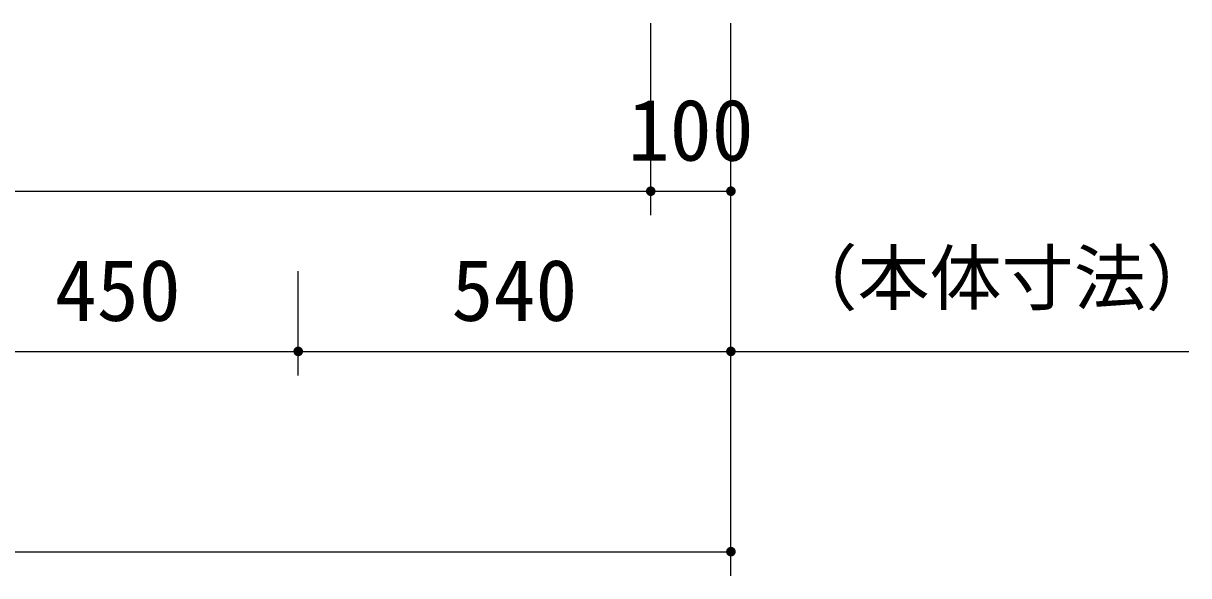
# Model space of a CAD drawing. Units: millimetres, scale not verified. Extents: x -8910 to 8910, y -6308 to 6308.
# Drawn here: x -4246 to -2792, y -890 to -200 of the extents above; entities that cross this region are included whole.
import ezdxf
from ezdxf.enums import TextEntityAlignment as Align

# ---------------------------------------------------------------- set-up
doc = ezdxf.new("R2010")
doc.units = ezdxf.units.MM
doc.header["$LTSCALE"] = 30
doc.layers.add('0-1_機器', color=2, linetype='Continuous', lineweight=25)
doc.layers.add('0-9_製作', color=5, linetype='Continuous', lineweight=25)
doc.styles.add('ＭＳ ゴシック', font='')
doc.styles.get('ＭＳ ゴシック').set_extended_font_data('MS Gothic')

msp = doc.modelspace()

# ---------------------------------------------------------------- linework, layer by layer
at = {"layer": '0-1_機器'}
for p, q in [((-5862.99, -409.87), (-3462.99, -409.87)), ((-3462.99, -409.87), (-3362.99, -409.87)), ((-4353, -609.87), (-3903, -609.87)), ((-3903, -609.87), (-3362.99, -609.87))]:
    msp.add_line(p, q, dxfattribs=at)
at = {"layer": '0-9_製作', "color": 2}
for p, q in [((-3462.99, -439.87), (-3462.99, -200.26)), ((-3362.99, -439.87), (-3362.99, -200.26)), ((-3362.99, -639.87), (-3362.99, -409.87)), ((-3903, -639.87), (-3903, -509.87)), ((-3362.99, -889.87), (-3362.99, -609.87)), ((-3362.99, -609.87), (-2791.69, -609.87)), ((-5962.99, -859.87), (-3362.99, -859.87))]:
    msp.add_line(p, q, dxfattribs=at)
at = {"layer": '0-9_製作'}
for points in [[(-3468.06, -406.66), (-3462.99, -409.87), (-3468.42, -407.32)], [(-3467.62, -406.05), (-3462.99, -409.87), (-3468.06, -406.66)], [(-3467.1, -405.5), (-3462.99, -409.87), (-3467.62, -406.05)], [(-3466.52, -405.02), (-3462.99, -409.87), (-3467.1, -405.5)], [(-3465.88, -404.61), (-3462.99, -409.87), (-3466.52, -405.02)], [(-3465.2, -404.29), (-3462.99, -409.87), (-3465.88, -404.61)], [(-3464.49, -404.06), (-3462.99, -409.87), (-3465.2, -404.29)], [(-3463.75, -403.92), (-3462.99, -409.87), (-3464.49, -404.06)], [(-3462.99, -403.87), (-3462.99, -409.87), (-3463.75, -403.92)], [(-3462.99, -403.87), (-3456.99, -409.87), (-3462.99, -409.87)], [(-3462.62, -403.88), (-3456.99, -409.87), (-3462.99, -403.87)], [(-3461.87, -403.98), (-3456.99, -409.87), (-3462.62, -403.88)], [(-3461.14, -404.17), (-3456.99, -409.87), (-3461.87, -403.98)], [(-3460.44, -404.44), (-3456.99, -409.87), (-3461.14, -404.17)], [(-3459.78, -404.81), (-3456.99, -409.87), (-3460.44, -404.44)], [(-3459.17, -405.25), (-3456.99, -409.87), (-3459.78, -404.81)], [(-3458.62, -405.77), (-3456.99, -409.87), (-3459.17, -405.25)], [(-3458.14, -406.35), (-3456.99, -409.87), (-3458.62, -405.77)], [(-3457.74, -406.98), (-3456.99, -409.87), (-3458.14, -406.35)], [(-3457.41, -407.66), (-3456.99, -409.87), (-3457.74, -406.98)], [(-3368.06, -406.66), (-3362.99, -409.87), (-3368.42, -407.32)], [(-3367.62, -406.05), (-3362.99, -409.87), (-3368.06, -406.66)], [(-3367.1, -405.5), (-3362.99, -409.87), (-3367.62, -406.05)], [(-3366.52, -405.02), (-3362.99, -409.87), (-3367.1, -405.5)], [(-3365.88, -404.61), (-3362.99, -409.87), (-3366.52, -405.02)], [(-3365.2, -404.29), (-3362.99, -409.87), (-3365.88, -404.61)], [(-3364.49, -404.06), (-3362.99, -409.87), (-3365.2, -404.29)], [(-3363.75, -403.92), (-3362.99, -409.87), (-3364.49, -404.06)], [(-3362.99, -403.87), (-3362.99, -409.87), (-3363.75, -403.92)], [(-3362.99, -403.87), (-3356.99, -409.87), (-3362.99, -409.87)], [(-3362.62, -403.88), (-3356.99, -409.87), (-3362.99, -403.87)], [(-3361.87, -403.98), (-3356.99, -409.87), (-3362.62, -403.88)], [(-3361.14, -404.17), (-3356.99, -409.87), (-3361.87, -403.98)], [(-3360.44, -404.44), (-3356.99, -409.87), (-3361.14, -404.17)], [(-3359.78, -404.81), (-3356.99, -409.87), (-3360.44, -404.44)], [(-3359.17, -405.25), (-3356.99, -409.87), (-3359.78, -404.81)], [(-3358.62, -405.77), (-3356.99, -409.87), (-3359.17, -405.25)], [(-3358.14, -406.35), (-3356.99, -409.87), (-3358.62, -405.77)], [(-3357.74, -406.98), (-3356.99, -409.87), (-3358.14, -406.35)], [(-3357.41, -407.66), (-3356.99, -409.87), (-3357.74, -406.98)], [(-3468.98, -409.5), (-3462.99, -409.87), (-3468.99, -409.87)], [(-3468.99, -409.87), (-3468.8, -411.36), (-3468.95, -410.62)], [(-3462.99, -409.87), (-3468.8, -411.36), (-3468.99, -409.87)], [(-3468.89, -408.75), (-3462.99, -409.87), (-3468.98, -409.5)], [(-3468.7, -408.02), (-3462.99, -409.87), (-3468.89, -408.75)], [(-3462.99, -409.87), (-3468.57, -412.08), (-3468.8, -411.36)], [(-3468.42, -407.32), (-3462.99, -409.87), (-3468.7, -408.02)], [(-3462.99, -409.87), (-3468.25, -412.76), (-3468.57, -412.08)], [(-3462.99, -409.87), (-3467.85, -413.4), (-3468.25, -412.76)], [(-3462.99, -409.87), (-3467.37, -413.98), (-3467.85, -413.4)], [(-3462.99, -409.87), (-3466.82, -414.5), (-3467.37, -413.98)], [(-3462.99, -409.87), (-3466.21, -414.94), (-3466.82, -414.5)], [(-3462.99, -409.87), (-3465.55, -415.3), (-3466.21, -414.94)], [(-3462.99, -409.87), (-3464.85, -415.58), (-3465.55, -415.3)], [(-3462.99, -409.87), (-3464.12, -415.77), (-3464.85, -415.58)], [(-3462.99, -409.87), (-3463.37, -415.86), (-3464.12, -415.77)], [(-3462.99, -409.87), (-3462.99, -415.87), (-3463.37, -415.86)], [(-3462.99, -409.87), (-3462.24, -415.83), (-3462.99, -415.87)], [(-3456.99, -409.87), (-3462.24, -415.83), (-3462.99, -409.87)], [(-3456.99, -409.87), (-3461.5, -415.68), (-3462.24, -415.83)], [(-3456.99, -409.87), (-3460.78, -415.45), (-3461.5, -415.68)], [(-3456.99, -409.87), (-3460.1, -415.13), (-3460.78, -415.45)], [(-3456.99, -409.87), (-3459.47, -414.73), (-3460.1, -415.13)], [(-3456.99, -409.87), (-3458.89, -414.25), (-3459.47, -414.73)], [(-3456.99, -409.87), (-3458.37, -413.7), (-3458.89, -414.25)], [(-3456.99, -409.87), (-3457.93, -413.09), (-3458.37, -413.7)], [(-3456.99, -409.87), (-3457.56, -412.43), (-3457.93, -413.09)], [(-3456.99, -409.87), (-3457.29, -411.73), (-3457.56, -412.43)], [(-3457.18, -408.38), (-3456.99, -409.87), (-3457.41, -407.66)], [(-3456.99, -409.87), (-3457.1, -411), (-3457.29, -411.73)], [(-3457.04, -409.12), (-3456.99, -409.87), (-3457.18, -408.38)], [(-3456.99, -409.87), (-3457.01, -410.25), (-3457.1, -411)], [(-3368.98, -409.5), (-3362.99, -409.87), (-3368.99, -409.87)], [(-3368.99, -409.87), (-3368.8, -411.36), (-3368.95, -410.62)], [(-3362.99, -409.87), (-3368.8, -411.36), (-3368.99, -409.87)], [(-3368.89, -408.75), (-3362.99, -409.87), (-3368.98, -409.5)], [(-3368.7, -408.02), (-3362.99, -409.87), (-3368.89, -408.75)], [(-3362.99, -409.87), (-3368.57, -412.08), (-3368.8, -411.36)], [(-3368.42, -407.32), (-3362.99, -409.87), (-3368.7, -408.02)], [(-3362.99, -409.87), (-3368.25, -412.76), (-3368.57, -412.08)], [(-3362.99, -409.87), (-3367.85, -413.4), (-3368.25, -412.76)], [(-3362.99, -409.87), (-3367.37, -413.98), (-3367.85, -413.4)], [(-3362.99, -409.87), (-3366.82, -414.5), (-3367.37, -413.98)], [(-3362.99, -409.87), (-3366.21, -414.94), (-3366.82, -414.5)], [(-3362.99, -409.87), (-3365.55, -415.3), (-3366.21, -414.94)], [(-3362.99, -409.87), (-3364.85, -415.58), (-3365.55, -415.3)], [(-3362.99, -409.87), (-3364.12, -415.77), (-3364.85, -415.58)], [(-3362.99, -409.87), (-3363.37, -415.86), (-3364.12, -415.77)], [(-3362.99, -409.87), (-3362.99, -415.87), (-3363.37, -415.86)], [(-3362.99, -409.87), (-3362.24, -415.83), (-3362.99, -415.87)], [(-3356.99, -409.87), (-3362.24, -415.83), (-3362.99, -409.87)], [(-3356.99, -409.87), (-3361.5, -415.68), (-3362.24, -415.83)], [(-3356.99, -409.87), (-3360.78, -415.45), (-3361.5, -415.68)], [(-3356.99, -409.87), (-3360.1, -415.13), (-3360.78, -415.45)], [(-3356.99, -409.87), (-3359.47, -414.73), (-3360.1, -415.13)], [(-3356.99, -409.87), (-3358.89, -414.25), (-3359.47, -414.73)], [(-3356.99, -409.87), (-3358.37, -413.7), (-3358.89, -414.25)], [(-3356.99, -409.87), (-3357.93, -413.09), (-3358.37, -413.7)], [(-3356.99, -409.87), (-3357.56, -412.43), (-3357.93, -413.09)], [(-3356.99, -409.87), (-3357.29, -411.73), (-3357.56, -412.43)], [(-3357.18, -408.38), (-3356.99, -409.87), (-3357.41, -407.66)], [(-3356.99, -409.87), (-3357.1, -411), (-3357.29, -411.73)], [(-3357.04, -409.12), (-3356.99, -409.87), (-3357.18, -408.38)], [(-3356.99, -409.87), (-3357.01, -410.25), (-3357.1, -411)], [(-3908.98, -609.5), (-3903, -609.87), (-3909, -609.87)], [(-3909, -609.87), (-3908.81, -611.36), (-3908.95, -610.62)], [(-3909, -609.87), (-3908.57, -612.08), (-3908.81, -611.36)], [(-3903, -609.87), (-3908.57, -612.08), (-3909, -609.87)], [(-3908.89, -608.75), (-3903, -609.87), (-3908.98, -609.5)], [(-3908.7, -608.02), (-3903, -609.87), (-3908.89, -608.75)], [(-3908.42, -607.32), (-3903, -609.87), (-3908.7, -608.02)], [(-3903, -609.87), (-3908.25, -612.76), (-3908.57, -612.08)], [(-3908.06, -606.66), (-3903, -609.87), (-3908.42, -607.32)], [(-3903, -609.87), (-3907.85, -613.4), (-3908.25, -612.76)], [(-3907.62, -606.05), (-3903, -609.87), (-3908.06, -606.66)], [(-3903, -609.87), (-3907.37, -613.98), (-3907.85, -613.4)], [(-3907.1, -605.5), (-3903, -609.87), (-3907.62, -606.05)], [(-3903, -609.87), (-3906.82, -614.5), (-3907.37, -613.98)], [(-3906.52, -605.02), (-3903, -609.87), (-3907.1, -605.5)], [(-3903, -609.87), (-3906.21, -614.94), (-3906.82, -614.5)], [(-3905.89, -604.61), (-3903, -609.87), (-3906.52, -605.02)], [(-3903, -609.87), (-3905.55, -615.3), (-3906.21, -614.94)], [(-3905.2, -604.29), (-3903, -609.87), (-3905.89, -604.61)], [(-3903, -609.87), (-3904.85, -615.58), (-3905.55, -615.3)], [(-3904.49, -604.06), (-3903, -609.87), (-3905.2, -604.29)], [(-3903, -609.87), (-3904.12, -615.77), (-3904.85, -615.58)], [(-3903.75, -603.92), (-3903, -609.87), (-3904.49, -604.06)], [(-3903, -609.87), (-3903.37, -615.86), (-3904.12, -615.77)], [(-3903.75, -603.92), (-3903, -603.87), (-3903, -609.87)], [(-3903, -609.87), (-3903, -615.87), (-3903.37, -615.86)], [(-3903, -603.87), (-3897, -609.87), (-3903, -609.87)], [(-3902.62, -603.88), (-3897, -609.87), (-3903, -603.87)], [(-3903, -609.87), (-3902.24, -615.83), (-3903, -615.87)], [(-3903, -609.87), (-3901.5, -615.68), (-3902.24, -615.83)], [(-3897, -609.87), (-3901.5, -615.68), (-3903, -609.87)], [(-3901.87, -603.98), (-3897, -609.87), (-3902.62, -603.88)], [(-3901.14, -604.17), (-3897, -609.87), (-3901.87, -603.98)], [(-3897, -609.87), (-3900.79, -615.45), (-3901.5, -615.68)], [(-3900.44, -604.44), (-3897, -609.87), (-3901.14, -604.17)], [(-3897, -609.87), (-3900.1, -615.13), (-3900.79, -615.45)], [(-3899.78, -604.81), (-3897, -609.87), (-3900.44, -604.44)], [(-3897, -609.87), (-3899.47, -614.73), (-3900.1, -615.13)], [(-3899.17, -605.25), (-3897, -609.87), (-3899.78, -604.81)], [(-3897, -609.87), (-3898.89, -614.25), (-3899.47, -614.73)], [(-3898.62, -605.77), (-3897, -609.87), (-3899.17, -605.25)], [(-3897, -609.87), (-3898.37, -613.7), (-3898.89, -614.25)], [(-3898.14, -606.35), (-3897, -609.87), (-3898.62, -605.77)], [(-3897, -609.87), (-3897.93, -613.09), (-3898.37, -613.7)], [(-3897.74, -606.98), (-3897, -609.87), (-3898.14, -606.35)], [(-3897, -609.87), (-3897.57, -612.43), (-3897.93, -613.09)], [(-3897.42, -607.66), (-3897, -609.87), (-3897.74, -606.98)], [(-3897, -609.87), (-3897.29, -611.73), (-3897.57, -612.43)], [(-3897.18, -608.38), (-3897, -609.87), (-3897.42, -607.66)], [(-3897, -609.87), (-3897.1, -611), (-3897.29, -611.73)], [(-3897.18, -608.38), (-3897.04, -609.12), (-3897, -609.87)], [(-3897, -609.87), (-3897.01, -610.25), (-3897.1, -611)], [(-3368.98, -609.5), (-3362.99, -609.87), (-3368.99, -609.87)], [(-3368.99, -609.87), (-3368.8, -611.36), (-3368.95, -610.62)], [(-3368.99, -609.87), (-3368.57, -612.08), (-3368.8, -611.36)], [(-3362.99, -609.87), (-3368.57, -612.08), (-3368.99, -609.87)], [(-3368.89, -608.75), (-3362.99, -609.87), (-3368.98, -609.5)], [(-3368.7, -608.02), (-3362.99, -609.87), (-3368.89, -608.75)], [(-3368.42, -607.32), (-3362.99, -609.87), (-3368.7, -608.02)], [(-3362.99, -609.87), (-3368.25, -612.76), (-3368.57, -612.08)], [(-3368.06, -606.66), (-3362.99, -609.87), (-3368.42, -607.32)], [(-3362.99, -609.87), (-3367.85, -613.4), (-3368.25, -612.76)], [(-3367.62, -606.05), (-3362.99, -609.87), (-3368.06, -606.66)], [(-3362.99, -609.87), (-3367.37, -613.98), (-3367.85, -613.4)], [(-3367.1, -605.5), (-3362.99, -609.87), (-3367.62, -606.05)], [(-3362.99, -609.87), (-3366.82, -614.5), (-3367.37, -613.98)], [(-3366.52, -605.02), (-3362.99, -609.87), (-3367.1, -605.5)], [(-3362.99, -609.87), (-3366.21, -614.94), (-3366.82, -614.5)], [(-3365.88, -604.61), (-3362.99, -609.87), (-3366.52, -605.02)], [(-3362.99, -609.87), (-3365.55, -615.3), (-3366.21, -614.94)], [(-3365.2, -604.29), (-3362.99, -609.87), (-3365.88, -604.61)], [(-3362.99, -609.87), (-3364.85, -615.58), (-3365.55, -615.3)], [(-3364.49, -604.06), (-3362.99, -609.87), (-3365.2, -604.29)], [(-3362.99, -609.87), (-3364.12, -615.77), (-3364.85, -615.58)], [(-3363.75, -603.92), (-3362.99, -609.87), (-3364.49, -604.06)], [(-3362.99, -609.87), (-3363.37, -615.86), (-3364.12, -615.77)], [(-3363.75, -603.92), (-3362.99, -603.87), (-3362.99, -609.87)], [(-3362.99, -609.87), (-3362.99, -615.87), (-3363.37, -615.86)], [(-3362.99, -603.87), (-3356.99, -609.87), (-3362.99, -609.87)], [(-3362.62, -603.88), (-3356.99, -609.87), (-3362.99, -603.87)], [(-3362.99, -609.87), (-3362.24, -615.83), (-3362.99, -615.87)], [(-3362.99, -609.87), (-3361.5, -615.68), (-3362.24, -615.83)], [(-3356.99, -609.87), (-3361.5, -615.68), (-3362.99, -609.87)], [(-3361.87, -603.98), (-3356.99, -609.87), (-3362.62, -603.88)], [(-3361.14, -604.17), (-3356.99, -609.87), (-3361.87, -603.98)], [(-3356.99, -609.87), (-3360.78, -615.45), (-3361.5, -615.68)], [(-3360.44, -604.44), (-3356.99, -609.87), (-3361.14, -604.17)], [(-3356.99, -609.87), (-3360.1, -615.13), (-3360.78, -615.45)], [(-3359.78, -604.81), (-3356.99, -609.87), (-3360.44, -604.44)], [(-3356.99, -609.87), (-3359.47, -614.73), (-3360.1, -615.13)], [(-3359.17, -605.25), (-3356.99, -609.87), (-3359.78, -604.81)], [(-3356.99, -609.87), (-3358.89, -614.25), (-3359.47, -614.73)], [(-3358.62, -605.77), (-3356.99, -609.87), (-3359.17, -605.25)], [(-3356.99, -609.87), (-3358.37, -613.7), (-3358.89, -614.25)], [(-3358.14, -606.35), (-3356.99, -609.87), (-3358.62, -605.77)], [(-3356.99, -609.87), (-3357.93, -613.09), (-3358.37, -613.7)], [(-3357.74, -606.98), (-3356.99, -609.87), (-3358.14, -606.35)], [(-3356.99, -609.87), (-3357.56, -612.43), (-3357.93, -613.09)], [(-3357.41, -607.66), (-3356.99, -609.87), (-3357.74, -606.98)], [(-3356.99, -609.87), (-3357.29, -611.73), (-3357.56, -612.43)], [(-3357.18, -608.38), (-3356.99, -609.87), (-3357.41, -607.66)], [(-3356.99, -609.87), (-3357.1, -611), (-3357.29, -611.73)], [(-3357.18, -608.38), (-3357.04, -609.12), (-3356.99, -609.87)], [(-3356.99, -609.87), (-3357.01, -610.25), (-3357.1, -611)], [(-3368.7, -858.02), (-3362.99, -859.87), (-3368.89, -858.75)], [(-3368.42, -857.32), (-3362.99, -859.87), (-3368.7, -858.02)], [(-3368.06, -856.66), (-3362.99, -859.87), (-3368.42, -857.32)], [(-3367.62, -856.05), (-3362.99, -859.87), (-3368.06, -856.66)], [(-3367.1, -855.5), (-3362.99, -859.87), (-3367.62, -856.05)], [(-3366.52, -855.02), (-3362.99, -859.87), (-3367.1, -855.5)], [(-3365.88, -854.61), (-3362.99, -859.87), (-3366.52, -855.02)], [(-3365.2, -854.29), (-3362.99, -859.87), (-3365.88, -854.61)], [(-3364.49, -854.06), (-3362.99, -859.87), (-3365.2, -854.29)], [(-3363.75, -853.92), (-3362.99, -859.87), (-3364.49, -854.06)], [(-3363.75, -853.92), (-3362.99, -853.87), (-3362.99, -859.87)], [(-3362.99, -853.87), (-3356.99, -859.87), (-3362.99, -859.87)], [(-3362.62, -853.88), (-3356.99, -859.87), (-3362.99, -853.87)], [(-3361.87, -853.98), (-3356.99, -859.87), (-3362.62, -853.88)], [(-3361.14, -854.17), (-3356.99, -859.87), (-3361.87, -853.98)], [(-3360.44, -854.44), (-3356.99, -859.87), (-3361.14, -854.17)], [(-3359.78, -854.81), (-3356.99, -859.87), (-3360.44, -854.44)], [(-3359.17, -855.25), (-3356.99, -859.87), (-3359.78, -854.81)], [(-3358.62, -855.77), (-3356.99, -859.87), (-3359.17, -855.25)], [(-3358.14, -856.35), (-3356.99, -859.87), (-3358.62, -855.77)], [(-3357.74, -856.98), (-3356.99, -859.87), (-3358.14, -856.35)], [(-3357.41, -857.66), (-3356.99, -859.87), (-3357.74, -856.98)], [(-3357.41, -857.66), (-3357.04, -859.12), (-3356.99, -859.87)], [(-3357.18, -858.38), (-3357.04, -859.12), (-3357.41, -857.66)], [(-3368.98, -859.5), (-3362.99, -859.87), (-3368.99, -859.87)], [(-3368.99, -859.87), (-3368.57, -862.08), (-3368.95, -860.62)], [(-3368.99, -859.87), (-3368.25, -862.76), (-3368.57, -862.08)], [(-3362.99, -859.87), (-3368.25, -862.76), (-3368.99, -859.87)], [(-3368.89, -858.75), (-3362.99, -859.87), (-3368.98, -859.5)], [(-3368.95, -860.62), (-3368.57, -862.08), (-3368.8, -861.36)], [(-3362.99, -859.87), (-3367.85, -863.4), (-3368.25, -862.76)], [(-3362.99, -859.87), (-3367.37, -863.98), (-3367.85, -863.4)], [(-3362.99, -859.87), (-3366.82, -864.5), (-3367.37, -863.98)], [(-3362.99, -859.87), (-3366.21, -864.94), (-3366.82, -864.5)], [(-3362.99, -859.87), (-3365.55, -865.3), (-3366.21, -864.94)], [(-3362.99, -859.87), (-3364.85, -865.58), (-3365.55, -865.3)], [(-3362.99, -859.87), (-3364.12, -865.77), (-3364.85, -865.58)], [(-3362.99, -859.87), (-3363.37, -865.86), (-3364.12, -865.77)], [(-3362.99, -859.87), (-3362.99, -865.87), (-3363.37, -865.86)], [(-3362.99, -859.87), (-3362.24, -865.83), (-3362.99, -865.87)], [(-3362.99, -859.87), (-3361.5, -865.68), (-3362.24, -865.83)], [(-3356.99, -859.87), (-3361.5, -865.68), (-3362.99, -859.87)], [(-3356.99, -859.87), (-3360.78, -865.45), (-3361.5, -865.68)], [(-3356.99, -859.87), (-3360.1, -865.13), (-3360.78, -865.45)], [(-3356.99, -859.87), (-3359.47, -864.73), (-3360.1, -865.13)], [(-3356.99, -859.87), (-3358.89, -864.25), (-3359.47, -864.73)], [(-3356.99, -859.87), (-3358.37, -863.7), (-3358.89, -864.25)], [(-3356.99, -859.87), (-3357.93, -863.09), (-3358.37, -863.7)], [(-3356.99, -859.87), (-3357.56, -862.43), (-3357.93, -863.09)], [(-3356.99, -859.87), (-3357.29, -861.73), (-3357.56, -862.43)], [(-3356.99, -859.87), (-3357.1, -861), (-3357.29, -861.73)], [(-3356.99, -859.87), (-3357.01, -860.25), (-3357.1, -861)]]:
    msp.add_solid(points, dxfattribs=at)

# ---------------------------------------------------------------- texts
at = {"layer": '0-9_製作', "color": 4, "style": 'ＭＳ ゴシック'}
for s, height, p in [('100', 76.98, (-3491.74, -394.87)), ('（本体寸法）', 65.98, (-3295.1, -570.91)), ('450', 76.98, (-4206.75, -594.87)), ('540', 76.98, (-3711.74, -594.87))]:
    msp.add_text(s, height=height, dxfattribs=at).set_placement(p, align=Align.BOTTOM_LEFT)

doc.saveas('drawing.dxf')
